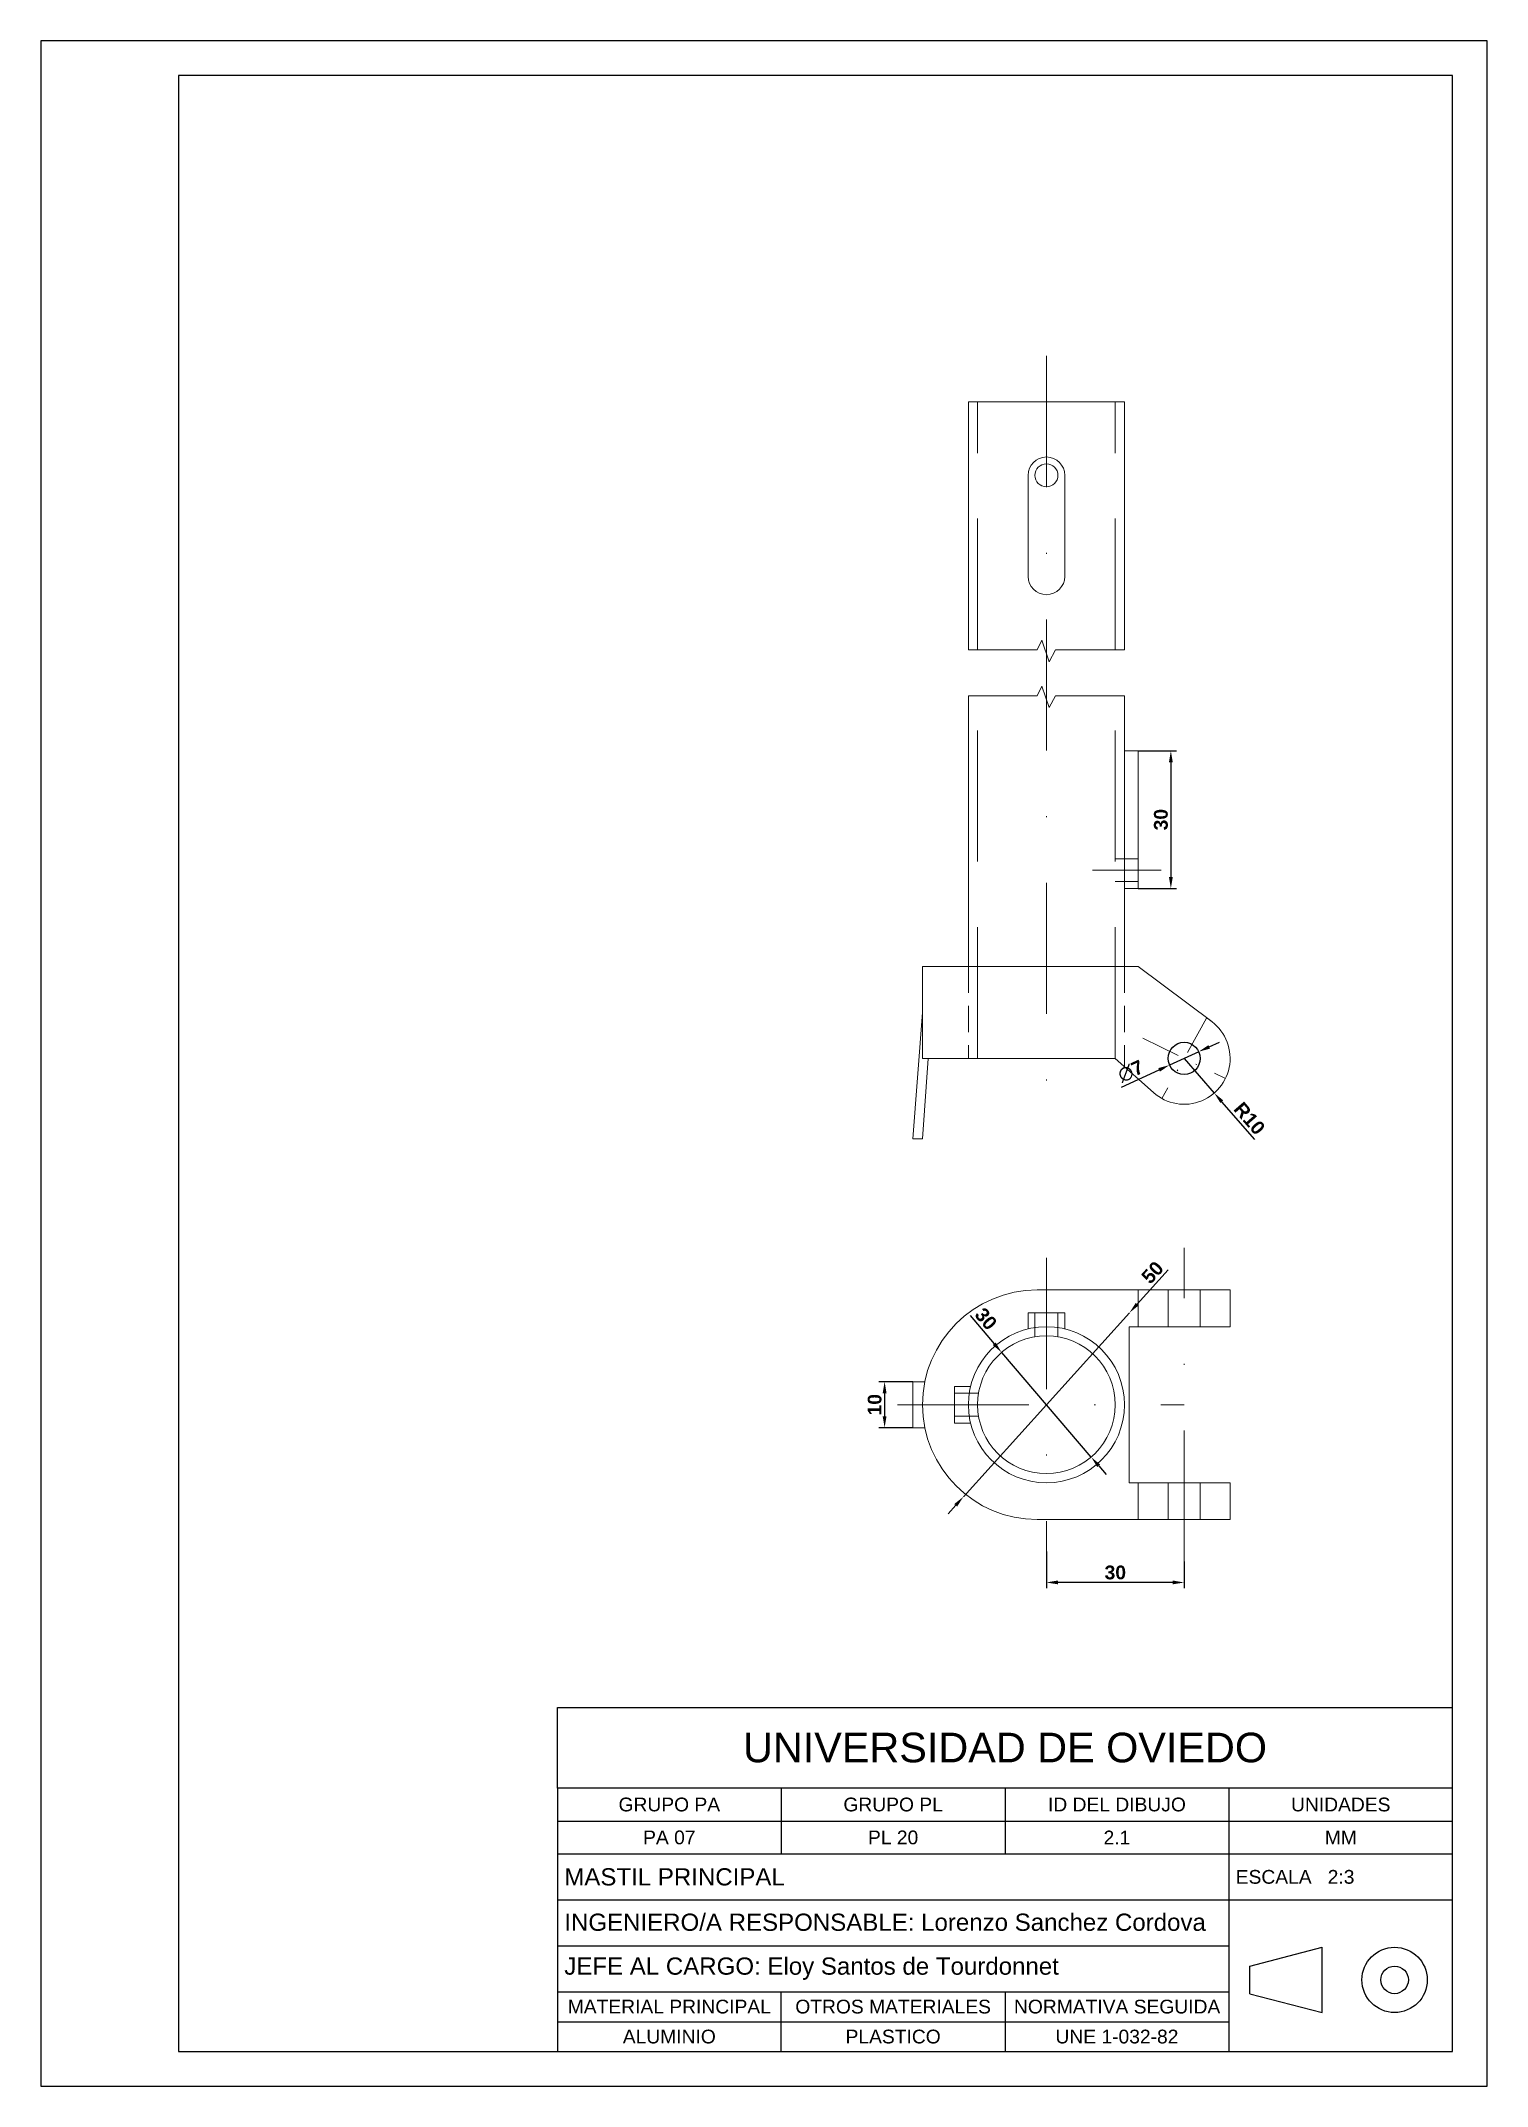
# Paper-space layout 'Presentación1' of a CAD drawing. Header units: millimetres. Extents: x 0 to 210, y 0 to 297.
# The model-space entities are those that its viewports show. They can reach past a viewport. Long polylines and large blocks are cut down to what shows.
import ezdxf

# ---------------------------------------------------------------- set-up
doc = ezdxf.new("R2010")
doc.units = ezdxf.units.MM
doc.linetypes.add('TRAZO_Y_PUNTO', pattern=[25.4, 12.7, -6.35, 0, -6.35])
doc.linetypes.add('TRAZOS', pattern=[19.05, 12.7, -6.35])
for name, color, linetype, lineweight in [('01_Contornos', 7, 'Continuous', 20), ('02_Ocultas', 4, 'TRAZOS', 5), ('03_Ejes', 1, 'TRAZO_Y_PUNTO', 15), ('04_Cotas', 3, 'Continuous', 18)]:
    doc.layers.add(name, color=color, linetype=linetype, lineweight=lineweight)
doc.styles.add('EstiloCota', font='arialbd.ttf', dxfattribs={"height": 3})
doc.styles.get("Standard").update_dxf_attribs({"font": 'arial.ttf'})
doc.dimstyles.new('CotasUNE', dxfattribs={"dimtxt": 10, "dimasz": 2.5, "dimexe": 1.25, "dimexo": 0, "dimtad": 1, "dimtxsty": 'EstiloCota', "dimcen": 2.5, "dimclrd": 256, "dimclrt": 256, "dimadec": 0, "dimazin": 0, "dimtfac": 1, "dimtmove": 0, "dimatfit": 3, "dimfxl": 1, "dimarcsym": 0})

# ---------------------------------------------------------------- blocks, each defined once
blk = doc.blocks.new('UNE A4V')
for p, q in [((0, 297), (0, 0)), ((210, 297), (0, 297)), ((210, 0), (210, 297)), ((20, 292), (20, 5)), ((205, 292), (20, 292)), ((205, 5), (205, 292)), ((75, 55), (205, 55)), ((75, 43.27), (75, 55)), ((205, 43.27), (75, 43.27)), ((75, 43.27), (75, 5)), ((107.5, 43.27), (107.5, 33.7)), ((140, 43.27), (140, 33.7)), ((172.5, 43.27), (172.5, 33.7)), ((75, 38.49), (205, 38.49)), ((205, 33.7), (75, 33.7)), ((172.5, 33.7), (172.5, 25)), ((75, 27.04), (172.5, 27.04)), ((172.5, 27.04), (205, 27.04)), ((172.5, 25), (172.5, 5)), ((75, 20.37), (172.5, 20.37)), ((175.55, 17.42), (186.06, 20.16)), ((186.06, 10.67), (186.06, 20.16)), ((175.55, 13.41), (175.55, 17.42)), ((75, 13.7), (172.5, 13.7)), ((107.5, 5), (107.5, 13.7)), ((140, 13.7), (140, 5)), ((175.55, 13.41), (186.06, 10.67)), ((75, 9.35), (172.5, 9.35)), ((20, 5), (205, 5)), ((0, 0), (210, 0))]:
    blk.add_line(p, q)
for radius in [4.74, 2]:
    blk.add_circle((196.57, 15.42), radius)
for s, insert, char_height, width, attachment_point in [('GRUPO PA', (91.25, 40.88), 2, 32.5, 5), ('GRUPO PL', (123.75, 40.88), 2, 32.5, 5), ('ID DEL DIBUJO', (156.25, 40.88), 2, 32.5, 5), ('UNIDADES', (188.75, 40.88), 2, 32.5, 5), ('PA 07', (91.25, 36.1), 2, 32.5, 5), ('PL 20', (123.75, 36.1), 2, 32.5, 5), ('2.1', (156.25, 36.1), 2, 32.5, 5), ('MM', (188.75, 36.1), 2, 32.5, 5), ('MASTIL PRINCIPAL', (76, 30.37), 2.5, 97.1143, 4), ('INGENIERO/A RESPONSABLE: Lorenzo Sanchez Cordova', (76, 23.78), 2.5, 97.2779, 4), ('JEFE AL CARGO: Eloy Santos de Tourdonnet', (76, 17.05), 2.5, 97.2059, 4), ('MATERIAL PRINCIPAL', (91.25, 11.53), 2, 32.5, 5), ('OTROS MATERIALES', (123.75, 11.53), 2, 32.5, 5), ('NORMATIVA SEGUIDA', (156.28, 11.53), 2, 32.44, 5), ('ALUMINIO', (91.25, 7.18), 2, 32.5, 5), ('PLASTICO', (123.75, 7.18), 2, 32.5, 5), ('UNE 1-032-82', (156.25, 7.18), 2, 32.5, 5)]:
    blk.add_mtext(s, dxfattribs=dict(insert=insert, char_height=char_height, width=width, attachment_point=attachment_point))
at = {"layer": '01_Contornos'}
for s, insert, char_height, width, attachment_point in [('UNIVERSIDAD DE OVIEDO', (140, 49.14), 4.3, 130, 5), ('ESCALA   2:3', (173.5, 30.37), 2, 32.5, 4)]:
    blk.add_mtext(s, dxfattribs=dict(at, insert=insert, char_height=char_height, width=width, attachment_point=attachment_point))
blk = doc.blocks.new('*D8')
at = {"layer": '04_Cotas', "color": 0, "lineweight": -2, "transparency": 16777216}
for p, q in [((246, 124), (254.35, 124)), ((246, 94), (254.35, 94))]:
    blk.add_line(p, q, dxfattribs=at)
at = {"layer": '04_Cotas', "lineweight": -2, "transparency": 16777216}
blk.add_line((253.1, 121.5), (253.1, 96.5), dxfattribs=at)
at = {"layer": '04_Cotas', "transparency": 16777216}
for points in [[(252.68, 121.5), (253.52, 121.5), (253.1, 124)], [(252.68, 96.5), (253.52, 96.5), (253.1, 94)]]:
    blk.add_solid(points, dxfattribs=at)
at = {"layer": 'Defpoints', "color": 0}
for p in [(246, 124), (246, 94), (253.1, 94)]:
    blk.add_point(p, dxfattribs=at)
at = {"layer": '04_Cotas', "transparency": 16777216, "insert": (250.94, 109), "char_height": 3, "attachment_point": 5, "rotation": 90, "style": 'EstiloCota'}
blk.add_mtext('30', dxfattribs=at)
blk = doc.blocks.new('*D9')
at = {"layer": '04_Cotas', "lineweight": -2, "transparency": 16777216}
for p, q in [((209.39, 0.96), (214.62, -5.16)), ((235.75, -29.85), (216.25, -7.06)), ((237.38, -31.75), (239.01, -33.65))]:
    blk.add_line(p, q, dxfattribs=at)
at = {"layer": '04_Cotas', "transparency": 16777216}
for points in [[(214.94, -4.89), (214.3, -5.43), (216.25, -7.06)], [(237.7, -31.48), (237.06, -32.02), (235.75, -29.85)]]:
    blk.add_solid(points, dxfattribs=at)
at = {"layer": 'Defpoints', "color": 0}
for p in [(216.25, -7.06), (235.75, -29.85)]:
    blk.add_point(p, dxfattribs=at)
at = {"layer": '04_Cotas', "transparency": 16777216, "insert": (212.83, 0.25), "char_height": 3, "attachment_point": 5, "rotation": 310.5636, "style": 'EstiloCota'}
blk.add_mtext('30', dxfattribs=at)
blk = doc.blocks.new('*D10')
at = {"layer": '04_Cotas', "lineweight": -2, "transparency": 16777216}
for p, q in [((252.55, 10.97), (245.76, 3.45)), ((207.91, -38.5), (244.09, 1.59)), ((206.24, -40.36), (204.56, -42.21))]:
    blk.add_line(p, q, dxfattribs=at)
at = {"layer": '04_Cotas', "transparency": 16777216}
for points in [[(245.45, 3.73), (246.07, 3.17), (244.09, 1.59)], [(205.93, -40.08), (206.55, -40.63), (207.91, -38.5)]]:
    blk.add_solid(points, dxfattribs=at)
at = {"layer": 'Defpoints', "color": 0}
for p in [(244.09, 1.59), (207.91, -38.5)]:
    blk.add_point(p, dxfattribs=at)
at = {"layer": '04_Cotas', "transparency": 16777216, "insert": (249.1, 10.37), "char_height": 3, "attachment_point": 5, "rotation": 47.9412, "style": 'EstiloCota'}
blk.add_mtext('50', dxfattribs=at)
blk = doc.blocks.new('*D15')
at = {"layer": '04_Cotas', "lineweight": -2, "transparency": 16777216}
for p, q in [((259.18, 58.46), (252.82, 55.54)), ((261.46, 59.5), (263.73, 60.54)), ((242.34, 50.74), (250.54, 54.5))]:
    blk.add_line(p, q, dxfattribs=at)
at = {"layer": '04_Cotas', "transparency": 16777216}
for points in [[(261.28, 59.88), (261.63, 59.12), (259.18, 58.46)], [(250.37, 54.88), (250.72, 54.12), (252.82, 55.54)]]:
    blk.add_solid(points, dxfattribs=at)
at = {"layer": 'Defpoints', "color": 0}
for p in [(259.18, 58.46), (252.82, 55.54)]:
    blk.add_point(p, dxfattribs=at)
at = {"layer": '04_Cotas', "transparency": 16777216, "insert": (244.36, 54.18), "char_height": 3, "attachment_point": 5, "rotation": 24.603, "style": 'EstiloCota'}
blk.add_mtext('∅7', dxfattribs=at)
blk = doc.blocks.new('*D17')
at = {"layer": '04_Cotas', "color": 0, "lineweight": -2, "transparency": 16777216}
for p, q in [((226, -50.45), (226, -58.41)), ((256, -52.63), (256, -58.41))]:
    blk.add_line(p, q, dxfattribs=at)
at = {"layer": '04_Cotas', "lineweight": -2, "transparency": 16777216}
blk.add_line((253.5, -57.16), (228.5, -57.16), dxfattribs=at)
at = {"layer": '04_Cotas', "transparency": 16777216}
for points in [[(228.5, -56.74), (228.5, -57.57), (226, -57.16)], [(253.5, -56.74), (253.5, -57.57), (256, -57.16)]]:
    blk.add_solid(points, dxfattribs=at)
at = {"layer": 'Defpoints', "color": 0}
for p in [(226, -50.45), (256, -52.63), (226, -57.16)]:
    blk.add_point(p, dxfattribs=at)
at = {"layer": '04_Cotas', "transparency": 16777216, "insert": (241, -55), "char_height": 3, "attachment_point": 5, "style": 'EstiloCota'}
blk.add_mtext('30', dxfattribs=at)
blk = doc.blocks.new('*D21')
at = {"layer": '04_Cotas', "color": 0, "lineweight": -2, "transparency": 16777216}
for p, q in [((196.88, -13.45), (189.5, -13.45)), ((196.88, -23.45), (189.5, -23.45))]:
    blk.add_line(p, q, dxfattribs=at)
at = {"layer": '04_Cotas', "lineweight": -2, "transparency": 16777216}
blk.add_line((190.75, -15.95), (190.75, -20.95), dxfattribs=at)
at = {"layer": '04_Cotas', "transparency": 16777216}
for points in [[(190.33, -15.95), (191.17, -15.95), (190.75, -13.45)], [(190.33, -20.95), (191.17, -20.95), (190.75, -23.45)]]:
    blk.add_solid(points, dxfattribs=at)
at = {"layer": 'Defpoints', "color": 0}
for p in [(196.88, -13.45), (190.75, -23.45), (196.88, -23.45)]:
    blk.add_point(p, dxfattribs=at)
at = {"layer": '04_Cotas', "transparency": 16777216, "insert": (188.59, -18.45), "char_height": 3, "attachment_point": 5, "rotation": 90, "style": 'EstiloCota'}
blk.add_mtext('10', dxfattribs=at)
blk = doc.blocks.new('*D23')
at = {"layer": '04_Cotas', "lineweight": -2, "transparency": 16777216}
for p, q in [((256, 57), (262.56, 49.45)), ((271.36, 39.31), (264.2, 47.56))]:
    blk.add_line(p, q, dxfattribs=at)
at = {"layer": '04_Cotas', "transparency": 16777216}
blk.add_solid([(264.51, 47.84), (263.88, 47.29), (262.56, 49.45)], dxfattribs=at)
at = {"layer": 'Defpoints', "color": 0}
for p in [(256, 57), (262.56, 49.45)]:
    blk.add_point(p, dxfattribs=at)
at = {"layer": '04_Cotas', "transparency": 16777216, "insert": (270.23, 43.91), "char_height": 3, "attachment_point": 5, "rotation": 310.9705, "style": 'EstiloCota'}
blk.add_mtext('R10', dxfattribs=at)

msp = doc.modelspace()

# ---------------------------------------------------------------- linework, layer by layer
msp.add_circle((256, 57), 3.5)
at = {"layer": '01_Contornos'}
for p, q in [((209, 200), (243, 200)), ((209, 200), (209, 146)), ((243, 146), (243, 200)), ((222, 162), (222, 184)), ((230, 184), (230, 162)), ((224, 146), (225.027, 148.084)), ((225.027, 148.084), (226.613, 143.41)), ((209, 146), (224, 146)), ((226.613, 143.41), (228, 146)), ((243, 146), (228, 146)), ((209, 77), (209, 136)), ((209, 136), (224, 136)), ((224, 136), (225.027, 138.084)), ((225.027, 138.084), (226.613, 133.41)), ((226.613, 133.41), (228, 136)), ((243, 136), (228, 136)), ((243, 136), (243, 77)), ((243, 124), (246, 124)), ((246, 124), (246, 94)), ((246, 94), (243, 94)), ((201, 77), (199, 77)), ((199, 57), (199, 77)), ((246, 77), (201, 77)), ((246, 77), (262, 65)), ((199, 67), (196.875, 39.5)), ((201, 57), (199, 57)), ((201.505, 57), (199, 57)), ((199, 39.5), (200.252, 57)), ((201, 57), (241, 57)), ((229, 57), (201.505, 57)), ((241, 57), (249.333, 49.546)), ((196.875, 39.5), (199, 39.5)), ((224.005, 6.547), (266, 6.547)), ((246, 6.547), (246, -1.453)), ((266, 6.547), (266, -1.453)), ((222, 1.547), (230, 1.547)), ((222, 1.547), (222, -1.93)), ((230, 1.547), (230, -1.93)), ((266, -1.453), (244.005, -1.453)), ((244.005, -1.453), (244.005, -35.453)), ((196.005, -13.453), (199.51, -13.453)), ((196.875, -13.453), (196.875, -23.453)), ((206, -14.453), (206, -22.453)), ((209.477, -14.453), (206, -14.453)), ((196.005, -23.453), (199.51, -23.453)), ((209.477, -22.453), (206, -22.453)), ((266, -35.453), (244.005, -35.453)), ((246, -35.453), (246, -43.453)), ((266, -35.453), (266, -43.453)), ((224.005, -43.453), (266, -43.453))]:
    msp.add_line(p, q, dxfattribs=at)
for centre, radius in [((226, 184), 2.5), ((226, -18.453), 17), ((226, -18.453), 15)]:
    msp.add_circle(centre, radius, dxfattribs=at)
for centre, radius, start, end in [((226, 184), 4, 0, 180), ((226, 162), 4, 180, 0), ((256, 57), 10, 228.18969, 60.83665), ((224.005, -18.453), 25, 90, 270)]:
    msp.add_arc(centre, radius, start, end, dxfattribs=at)
at = {"layer": '02_Ocultas'}
for p, q in [((211, 146), (211, 200)), ((241, 146), (241, 200)), ((211, 57), (211, 136)), ((241, 57), (241, 136)), ((241, 100.5), (246, 100.5)), ((246, 95.5), (241, 95.5)), ((252.5, 6.547), (252.5, -1.453)), ((259.5, 6.547), (259.5, -1.453)), ((223.5, 1.547), (223.5, -3.662)), ((228.5, 1.547), (228.5, -3.662)), ((211.21, -15.953), (206, -15.953)), ((211.21, -20.953), (206, -20.953)), ((252.5, -35.453), (252.5, -43.453)), ((259.5, -35.453), (259.5, -43.453))]:
    msp.add_line(p, q, dxfattribs=at)
at = {"layer": '02_Ocultas', "ltscale": 0.2}
for p, q in [((209, 77), (209, 57)), ((243, 77), (243, 55.211))]:
    msp.add_line(p, q, dxfattribs=at)
at = {"layer": '03_Ejes'}
for p, q in [((226, 210), (226, 47)), ((236, 98), (251, 98)), ((226, 13.547), (226, -50.453)), ((256, -52.632), (256, 15.727)), ((193.567, -18.453), (256.005, -18.453))]:
    msp.add_line(p, q, dxfattribs=at)
at = {"layer": '03_Ejes', "ltscale": 0.3}
for p, q in [((260.873, 65.732), (251.127, 48.268)), ((247.012, 61.384), (264.988, 52.616))]:
    msp.add_line(p, q, dxfattribs=at)

# ---------------------------------------------------------------- dimensions: what is measured, and where the dimension line sits
at = {"layer": '04_Cotas'}
for base, p1, p2, angle, picture, middle in [((253.1, 94), (246, 124), (246, 94), 90, '*D8', (250.943, 109)), ((190.749, -23.453), (196.875, -13.453), (196.875, -23.453), 270, '*D21', (188.592, -18.453))]:
    dim = msp.add_linear_dim(base=base, p1=p1, p2=p2, angle=angle, dimstyle='CotasUNE', dxfattribs=at)
    dim.commit()
    dim.dimension.update_dxf_attribs({"geometry": picture, "text_midpoint": middle})
dim = msp.add_diameter_dim_2p(p1=(259.182, 58.457), p2=(252.818, 55.543), dimstyle='CotasUNE', dxfattribs=at)
dim.commit()
dim.dimension.update_dxf_attribs({"geometry": '*D15', "text_midpoint": (244.356, 54.176)})
dim = msp.add_radius_dim(center=(256, 57), mpoint=(262.557, 49.45), dimstyle='CotasUNE', dxfattribs=at)
dim.commit()
dim.dimension.update_dxf_attribs({"geometry": '*D23', "text_midpoint": (270.225, 43.908)})
dim = msp.add_diameter_dim_2p(p1=(207.913, -38.499), p2=(244.087, 1.594), text='50', dimstyle='CotasUNE', dxfattribs=at)
dim.commit()
dim.dimension.update_dxf_attribs({"geometry": '*D10', "text_midpoint": (250.699, 8.922), "dimtype": 163})
dim = msp.add_diameter_dim_2p(p1=(235.754, -29.848), p2=(216.246, -7.057), text='30', dimstyle='CotasUNE', dxfattribs=at)
dim.commit()
dim.dimension.update_dxf_attribs({"geometry": '*D9', "text_midpoint": (212.829, 0.251)})
dim = msp.add_linear_dim(base=(226, -57.157), p1=(256, -52.632), p2=(226, -50.453), dimstyle='CotasUNE', dxfattribs=at)
dim.commit()
dim.dimension.update_dxf_attribs({"geometry": '*D17', "text_midpoint": (241, -55)})

psp = doc.layouts.new('Presentación1')

# ---------------------------------------------------------------- block references
psp.add_blockref('UNE A4V', (0, 0))

# ---------------------------------------------------------------- viewports
at = {"layer": '04_Cotas'}
psp.add_viewport(center=(112.5, 148.5), size=(185, 287), view_center_point=(175.731, 55.883), view_height=430.5, dxfattribs=at)

doc.saveas('drawing.dxf')
